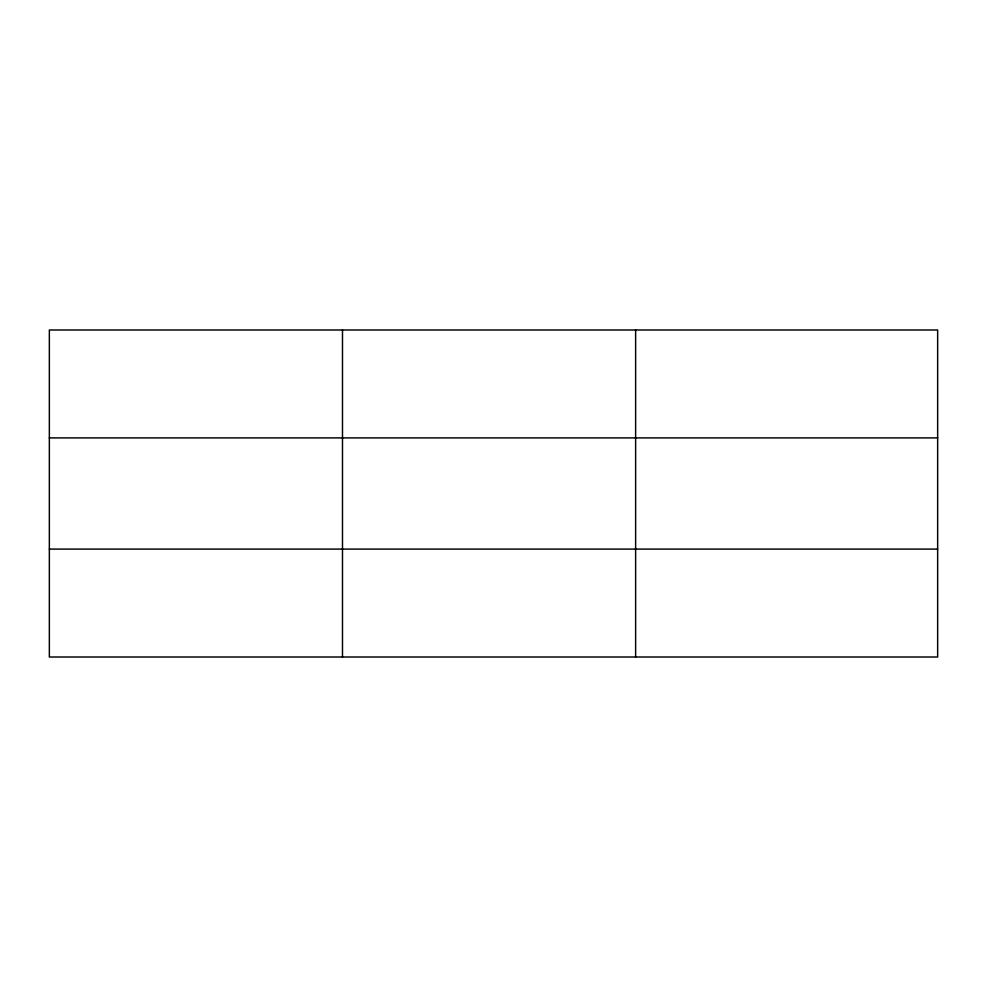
<?xml version="1.0" encoding="UTF-8"?>
<svg xmlns="http://www.w3.org/2000/svg" width="987" height="987" viewBox="0 0 987 987"><rect width="100%" height="100%" fill="white"/><g stroke="black" fill="none" stroke-linecap="round" stroke-linejoin="round"><path stroke-width="1.48" d="M342.489 657.009L342.489 329.991M635.628 657.009L635.628 329.991M937.65 437.907L937.65 329.991L49.35 329.991L49.35 657.009L937.65 657.009L937.65 437.907L49.35 437.907M49.35 549.093L937.65 549.093"/></g></svg>
